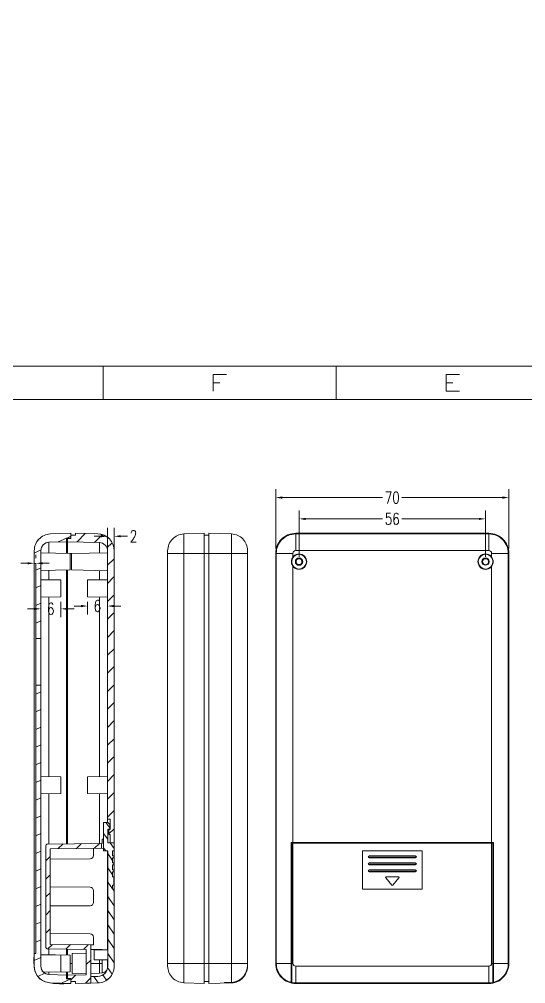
# Model space of a CAD drawing. Header units: millimetres. Extents: x -84 to 204, y -204 to 50.
# Drawn here: x -12.2 to 61.5, y -89.8 to 50.4 of the extents above; entities that cross this region are included whole.
import ezdxf

# ---------------------------------------------------------------- set-up
doc = ezdxf.new("R2010")
doc.units = ezdxf.units.MM

msp = doc.modelspace()

# ---------------------------------------------------------------- hatches: boundary and pattern name
h = msp.add_hatch(color=0)
h.dxf.hatch_style = 2
h.paths.add_polyline_path([(27.3685, 50.440167), (27.3685, 48.979667)])
h = msp.add_hatch(color=0)
h.dxf.hatch_style = 2
h.paths.add_polyline_path([(27.855333, 50.143833), (27.855333, 49.3395)])
h = msp.add_hatch(color=0)
h.dxf.hatch_style = 2
h.paths.add_polyline_path([(27.3685, 48.344667), (27.3685, 46.884167)])
h = msp.add_hatch(color=0)
h.dxf.hatch_style = 2
h.paths.add_polyline_path([(27.855333, 47.984833), (27.855333, 47.1805)])
h = msp.add_hatch(color=0)
h.dxf.hatch_style = 2
h.paths.add_polyline_path([(26.077333, -18.923), (26.077333, -19.261667), (25.103667, -19.092333)])
h = msp.add_hatch(color=0)
h.dxf.hatch_style = 2
h.paths.add_polyline_path([(58.081333, -18.923), (58.081333, -19.261667), (59.033833, -19.092333)])
h = msp.add_hatch(color=0)
h.dxf.hatch_style = 2
h.paths.add_polyline_path([(29.464, -22.0345), (29.464, -22.352), (28.5115, -22.182667)])
h = msp.add_hatch(color=0)
h.dxf.hatch_style = 2
h.paths.add_polyline_path([(54.6735, -22.0345), (54.6735, -22.352), (55.647167, -22.182667)])
h = msp.add_hatch(color=0)
h.dxf.hatch_style = 2
h.paths.add_polyline_path([(-0.338667, -24.553333), (-0.338667, -24.870833), (0.635, -24.722667)])
h = msp.add_hatch(color=0)
h.dxf.hatch_style = 2
h.paths.add_polyline_path([(2.561167, -24.553333), (2.561167, -24.870833), (1.608667, -24.722667)])
h = msp.add_hatch(color=0)
h.dxf.hatch_style = 2
h.paths.add_polyline_path([(-11.006667, -28.490333), (-11.006667, -28.807833), (-10.033, -28.6385)])
h = msp.add_hatch(color=0)
h.dxf.hatch_style = 2
h.paths.add_polyline_path([(-8.8265, -28.490333), (-8.8265, -28.807833), (-9.800167, -28.6385)])
h = msp.add_hatch(color=0)
h.dxf.hatch_style = 2
h.paths.add_polyline_path([(-3.2385, -34.692167), (-3.2385, -35.030833), (-2.286, -34.8615)])
h = msp.add_hatch(color=0)
h.dxf.hatch_style = 2
h.paths.add_polyline_path([(1.608667, -34.692167), (1.608667, -35.030833), (0.635, -34.8615)])
h = msp.add_hatch(color=0)
h.dxf.hatch_style = 2
h.paths.add_polyline_path([(-10.033, -35.1155), (-10.033, -35.433), (-9.059333, -35.263667)])
h = msp.add_hatch(color=0)
h.dxf.hatch_style = 2
h.paths.add_polyline_path([(-5.185833, -35.1155), (-5.185833, -35.433), (-6.1595, -35.263667)])

# ---------------------------------------------------------------- linework, layer by layer
at = {"color": 0, "lineweight": 0}
for points in [[(-84.370333, 0), (203.581, 0)], [(-0.021167, -4.847167), (-0.021167, 0)], [(33.909, -4.847167), (33.909, 0)], [(15.980833, -3.6195), (15.980833, -1.185333), (17.928167, -1.185333)], [(49.911, -3.6195), (49.911, -1.185333), (51.858333, -1.185333)], [(15.980833, -2.391833), (16.9545, -2.391833)], [(49.911, -2.391833), (50.884667, -2.391833)], [(49.911, -3.6195), (51.858333, -3.6195)], [(-79.523167, -4.847167), (198.733833, -4.847167)], [(25.103667, -26.4795), (25.103667, -17.885833)], [(59.033833, -26.4795), (59.033833, -17.885833)], [(26.077333, -19.092333), (40.661167, -19.092333)], [(41.380833, -19.939), (41.91, -18.245667), (41.148, -18.245667)], [(58.081333, -19.092333), (43.476333, -19.092333)], [(28.5115, -27.686), (28.5115, -20.976167)], [(55.647167, -27.686), (55.647167, -20.976167)], [(29.464, -22.182667), (40.661167, -22.182667)], [(41.804167, -21.336), (41.253833, -21.336), (41.2115, -22.055667), (41.318274, -21.950759), (41.440943, -21.90115), (41.568781, -21.90287), (41.691057, -21.95195), (41.797046, -22.044422), (41.876018, -22.176317), (41.917245, -22.343666), (41.91, -22.5425), (41.867667, -22.7965), (41.740667, -22.944667), (41.5925, -23.029333), (41.423167, -23.029333), (41.253833, -22.944667), (41.2115, -22.881167), (41.148, -22.711833)], [(42.947167, -21.59), (42.883667, -21.420667), (42.7355, -21.336), (42.6085, -21.336), (42.460333, -21.420667), (42.3545, -21.6535), (42.291, -22.055667), (42.291, -22.479), (42.3545, -22.7965), (42.460333, -22.944667), (42.6085, -23.029333), (42.672, -23.029333), (42.805647, -22.955955), (42.902115, -22.860847), (42.964873, -22.74978), (42.997388, -22.628523), (43.003128, -22.502846), (42.985562, -22.37852), (42.948158, -22.261316), (42.894382, -22.157002), (42.827704, -22.07135), (42.751592, -22.010129), (42.669513, -21.979111), (42.584936, -21.984064), (42.501327, -22.030759), (42.422157, -22.124967), (42.350892, -22.272457), (42.291, -22.479)], [(54.6735, -22.182667), (43.476333, -22.182667)], [(0.635, -31.644167), (0.635, -23.495)], [(1.608667, -31.644167), (1.608667, -23.495)], [(-10.033, -26.818167), (-10.033, -28.659667), (-9.800167, -28.659667), (-9.800167, -39.5605), (-9.059333, -39.5605), (-9.059333, -26.797), (-9.038167, -26.564167), (-8.974667, -26.3525), (-8.868833, -26.140833), (-8.720667, -25.950333), (-8.551333, -25.802167), (-8.339667, -25.696333), (-8.128, -25.611667), (-7.895167, -25.5905), (-5.334, -25.505833), (-5.334, -24.976667), (-4.699, -24.976667), (-4.699, -24.278167)], [(-7.704667, -24.384), (-7.944217, -24.406783), (-8.17659, -24.452608), (-8.400639, -24.520233), (-8.615214, -24.608416), (-8.819166, -24.715916), (-9.011347, -24.841491), (-9.190607, -24.9839), (-9.355799, -25.141899), (-9.505773, -25.314248), (-9.639381, -25.499705), (-9.755473, -25.697027), (-9.852901, -25.904974), (-9.930517, -26.122303), (-9.987171, -26.347773), (-10.021715, -26.580141), (-10.033, -26.818167)], [(-10.033, -26.818167), (-10.022762, -26.575087), (-9.98911, -26.339207), (-9.933198, -26.111581), (-9.856176, -25.893266), (-9.759196, -25.685317), (-9.643411, -25.48879), (-9.509973, -25.304741), (-9.360032, -25.134226), (-9.194742, -24.9783), (-9.015253, -24.838019), (-8.822719, -24.714438), (-8.618289, -24.608615), (-8.403118, -24.521603), (-8.178356, -24.45446), (-7.945155, -24.40824), (-7.704667, -24.384)], [(-7.704667, -24.384), (-4.699, -24.278167)], [(-7.704667, -24.384), (-4.699, -24.278167)], [(-5.334, -24.976667), (-6.5405, -25.548167)], [(-5.334, -24.976667), (-4.699, -24.976667)], [(-5.334, -27.178), (-5.334, -24.976667)], [(-4.699, -24.680333), (-5.312833, -24.976667)], [(0.635, -26.839333), (0.635, -65.828333), (1.016, -65.828333), (1.016, -67.331167), (0.8255, -67.331167), (0.8255, -68.072), (1.016, -68.072), (1.016, -69.2785), (1.608667, -69.236167), (1.608667, -26.797), (1.545167, -26.331333), (1.418167, -25.886833), (1.2065, -25.4635), (0.910167, -25.103667), (0.550333, -24.807333), (0.148167, -24.5745), (-0.296333, -24.426333), (-0.762, -24.384), (-4.021667, -24.278167), (-4.021667, -24.5745), (-4.699, -24.5745), (-4.699, -25.019), (-5.185833, -25.040167), (-5.185833, -25.505833)], [(-4.699, -25.019), (-5.185833, -25.040167)], [(-5.185833, -27.199167), (-5.185833, -25.040167)], [(-4.699, -25.019), (-4.699, -24.278167)], [(-4.021667, -24.5745), (-4.699, -24.5745)], [(-0.762, -24.384), (-4.021667, -24.278167)], [(-4.021667, -24.5745), (-4.021667, -24.278167)], [(-3.81, -25.527), (-2.6035, -24.3205)], [(-0.338667, -24.722667), (-1.312333, -24.722667)], [(-1.27, -25.611667), (-0.127, -24.468667)], [(1.608667, -26.797), (1.593771, -26.551806), (1.556374, -26.313871), (1.497491, -26.084337), (1.418134, -25.864344), (1.319317, -25.655034), (1.202056, -25.457547), (1.067363, -25.273025), (0.916252, -25.102608), (0.749738, -24.947438), (0.568833, -24.808656), (0.374553, -24.687403), (0.167911, -24.584819), (-0.050079, -24.502046), (-0.278404, -24.440224), (-0.516049, -24.400495), (-0.762, -24.384)], [(2.561167, -24.722667), (3.534833, -24.722667)], [(4.085167, -24.278167), (4.08581, -24.157945), (4.114519, -24.053254), (4.166619, -23.967457), (4.237434, -23.903914), (4.322289, -23.865985), (4.416508, -23.857033), (4.515414, -23.880417), (4.614333, -23.9395), (4.676863, -24.028416), (4.712884, -24.127993), (4.725233, -24.236317), (4.716744, -24.351473), (4.690252, -24.471546), (4.648595, -24.594623), (4.594606, -24.718788), (4.531122, -24.842126), (4.460978, -24.962724), (4.387009, -25.078666), (4.312051, -25.188037), (4.238939, -25.288925), (4.17051, -25.379412), (4.109597, -25.457586), (4.059038, -25.521531), (4.021667, -25.569333), (4.783667, -25.569333)], [(11.726333, -24.384), (11.484879, -24.406465), (11.251098, -24.451653), (11.02605, -24.518399), (10.810792, -24.605539), (10.606385, -24.711909), (10.413886, -24.836344), (10.234355, -24.977681), (10.068851, -25.134755), (9.918432, -25.306402), (9.784157, -25.491457), (9.667086, -25.688756), (9.568276, -25.897136), (9.488787, -26.11543), (9.429678, -26.342477), (9.392007, -26.57711), (9.376833, -26.818167)], [(11.726333, -24.384), (14.710833, -24.278167)], [(11.726333, -24.384), (11.726333, -89.619667)], [(14.710833, -89.7255), (14.710833, -24.278167)], [(15.388167, -24.5745), (14.710833, -24.5745)], [(15.388167, -24.278167), (18.669, -24.384)], [(15.388167, -89.7255), (15.388167, -24.278167)], [(21.0185, -26.797), (21.003024, -26.554216), (20.965685, -26.318009), (20.907413, -26.089597), (20.829141, -25.870198), (20.7318, -25.661031), (20.616323, -25.463314), (20.48364, -25.278266), (20.334684, -25.107106), (20.170387, -24.951052), (19.991679, -24.811323), (19.799493, -24.689136), (19.594761, -24.585712), (19.378413, -24.502267), (19.151383, -24.440021), (18.914601, -24.400193), (18.669, -24.384)], [(18.669, -89.556167), (18.669, -24.384)], [(28.024667, -24.278167), (27.725805, -24.30082), (27.435686, -24.350272), (27.155758, -24.425348), (26.887471, -24.524874), (26.632275, -24.647678), (26.391619, -24.792585), (26.166953, -24.958422), (25.959726, -25.144016), (25.771388, -25.348192), (25.603388, -25.569778), (25.457176, -25.807599), (25.334201, -26.060483), (25.235914, -26.327255), (25.163762, -26.606742), (25.119197, -26.89777), (25.103667, -27.199167)], [(28.024667, -24.384), (27.734155, -24.39728), (27.452129, -24.438593), (27.180007, -24.506581), (26.919204, -24.599883), (26.671139, -24.717141), (26.437229, -24.856994), (26.218889, -25.018084), (26.017538, -25.199049), (25.834591, -25.398531), (25.671467, -25.61517), (25.529581, -25.847607), (25.410352, -26.094482), (25.315195, -26.354435), (25.245529, -26.626106), (25.202769, -26.908137), (25.188333, -27.199167)], [(28.024667, -24.278167), (56.134, -24.278167)], [(28.024667, -26.797), (28.024667, -24.278167)], [(28.024667, -24.384), (56.134, -24.384)], [(59.033833, -27.199167), (59.019634, -26.899061), (58.976528, -26.609014), (58.905938, -26.330227), (58.809285, -26.063906), (58.68799, -25.811251), (58.543476, -25.573467), (58.377163, -25.351757), (58.190474, -25.147323), (57.98483, -24.961368), (57.761653, -24.795096), (57.522364, -24.64971), (57.268385, -24.526412), (57.001137, -24.426406), (56.722043, -24.350894), (56.432523, -24.30108), (56.134, -24.278167)], [(56.134, -26.797), (56.134, -24.278167)], [(58.949167, -27.199167), (58.934124, -26.905939), (58.89181, -26.622532), (58.823472, -26.350192), (58.730356, -26.090166), (58.613709, -25.843699), (58.474777, -25.612039), (58.314806, -25.396431), (58.135044, -25.198123), (57.936735, -25.01836), (57.721128, -24.85839), (57.489468, -24.719458), (57.243001, -24.60281), (56.982975, -24.509695), (56.710635, -24.441357), (56.427228, -24.399043), (56.134, -24.384)], [(-7.895167, -25.5905), (-8.138602, -25.620623), (-8.359792, -25.693241), (-8.555871, -25.804347), (-8.723974, -25.949936), (-8.861237, -26.126002), (-8.964794, -26.328539), (-9.031782, -26.55354), (-9.059333, -26.797)], [(-7.895167, -25.5905), (-5.334, -25.505833)], [(-7.895167, -25.5905), (-7.895167, -27.135667)], [(-0.550333, -25.611667), (-5.185833, -25.505833)], [(-0.550333, -25.611667), (-5.185833, -25.505833)], [(0.635, -26.839333), (0.606944, -26.596599), (0.536757, -26.372377), (0.428346, -26.170165), (0.285618, -25.99346), (0.112479, -25.845761), (-0.087164, -25.730564), (-0.309403, -25.651367), (-0.550333, -25.611667)], [(-0.550333, -27.135667), (-0.550333, -25.611667)], [(0.635, -26.839333), (0.614352, -26.59751), (0.546083, -26.373319), (0.435787, -26.170568), (0.289057, -25.993064), (0.111487, -25.844614), (-0.091331, -25.729026), (-0.313802, -25.650108), (-0.550333, -25.611667)], [(0.550333, -26.394833), (1.312333, -25.654)], [(-9.059333, -26.712333), (-10.033, -27.178)], [(-10.033, -87.206667), (-10.033, -26.818167)], [(-10.033, -27.918833), (-10.033, -27.432)], [(-9.800167, -27.918833), (-9.800167, -27.432)], [(-9.059333, -87.227833), (-9.059333, -26.797)], [(-9.059333, -27.1145), (-4.804833, -27.199167)], [(-4.804833, -27.199167), (-4.614333, -27.199167), (0.635, -27.1145)], [(-4.804833, -27.199167), (-4.804833, -29.612167)], [(-4.614333, -29.612167), (-4.614333, -27.199167)], [(0.635, -66.315167), (0.635, -26.839333)], [(0.635, -28.934833), (1.608667, -27.982333)], [(1.608667, -26.797), (1.608667, -69.236167)], [(9.376833, -87.206667), (9.376833, -26.818167)], [(9.376833, -27.199167), (21.0185, -27.199167)], [(21.0185, -26.797), (21.0185, -69.236167)], [(21.0185, -29.083), (21.0185, -27.728333)], [(25.103667, -27.199167), (27.6225, -27.199167)], [(25.103667, -86.825667), (25.103667, -27.199167)], [(25.188333, -86.825667), (25.188333, -27.199167)], [(28.024667, -26.797), (27.855333, -26.818167), (27.728333, -26.924), (27.643667, -27.051), (27.6225, -27.199167)], [(27.6225, -27.199167), (27.6225, -27.728333)], [(56.134, -26.797), (28.024667, -26.797)], [(56.536167, -27.199167), (56.515, -27.051), (56.409167, -26.924), (56.282167, -26.818167), (56.134, -26.797)], [(56.536167, -27.199167), (59.033833, -27.199167), (59.033833, -86.825667)], [(56.536167, -27.728333), (56.536167, -27.199167)], [(58.949167, -27.199167), (58.949167, -86.825667)], [(-11.006667, -28.6385), (-11.980333, -28.6385)], [(-9.800167, -28.659667), (-10.033, -28.659667)], [(-9.800167, -85.365167), (-9.800167, -28.659667)], [(-9.059333, -29.294667), (-9.800167, -29.633333)], [(-8.8265, -28.6385), (-7.852833, -28.6385)], [(27.6225, -29.083), (27.6225, -69.236167)], [(56.536167, -69.236167), (56.536167, -29.083)], [(-9.059333, -29.696833), (-4.804833, -29.612167)], [(-7.895167, -29.675667), (-7.895167, -31.0515)], [(-5.334, -29.633333), (-5.334, -69.426667)], [(-5.185833, -69.426667), (-5.185833, -29.633333)], [(0.635, -29.718), (-4.614333, -29.612167)], [(-0.550333, -31.0515), (-0.550333, -29.696833)], [(0.635, -31.5595), (1.608667, -30.585833)], [(-9.059333, -31.877), (-9.800167, -32.215667)], [(-9.059333, -31.030333), (-6.1595, -31.072667)], [(-6.1595, -31.072667), (-6.1595, -33.506833)], [(0.635, -31.030333), (-2.286, -31.072667)], [(-2.286, -33.506833), (-2.286, -31.072667)], [(-9.059333, -33.549167), (-6.1595, -33.506833)], [(-7.895167, -33.528), (-7.895167, -59.647667)], [(0.635, -33.549167), (-2.286, -33.506833)], [(-0.550333, -59.647667), (-0.550333, -33.528)], [(0.635, -34.184167), (1.608667, -33.2105)], [(-9.059333, -34.438167), (-9.800167, -34.776833)], [(-9.059333, -34.671), (-9.059333, -36.491333)], [(-7.323667, -34.671), (-7.366, -34.501667), (-7.535333, -34.417), (-7.641167, -34.417), (-7.8105, -34.501667), (-7.916333, -34.7345), (-7.958667, -35.157833), (-7.958667, -35.56), (-7.916333, -35.8775), (-7.8105, -36.046833), (-7.641167, -36.110333), (-7.577667, -36.110333), (-7.4295, -36.046833), (-7.323667, -35.8775), (-7.260167, -35.6235), (-7.260167, -35.56), (-7.323667, -35.306), (-7.4295, -35.157833), (-7.577667, -35.073167), (-7.641167, -35.073167), (-7.8105, -35.157833), (-7.916333, -35.306), (-7.958667, -35.56)], [(-6.1595, -34.2265), (-6.1595, -36.491333)], [(-3.2385, -34.8615), (-4.212167, -34.8615)], [(-2.286, -34.2265), (-2.286, -36.068)], [(-0.529167, -34.247667), (-0.5715, -34.0995), (-0.740833, -34.014833), (-0.846667, -34.014833), (-1.016, -34.0995), (-1.121833, -34.332333), (-1.185333, -34.7345), (-1.185333, -35.136667), (-1.121833, -35.475333), (-1.016, -35.6235), (-0.846667, -35.708167), (-0.804333, -35.708167), (-0.635, -35.6235), (-0.529167, -35.475333), (-0.465667, -35.221333), (-0.465667, -35.136667), (-0.529167, -34.903833), (-0.635, -34.7345), (-0.804333, -34.649833), (-0.846667, -34.649833), (-1.016, -34.7345), (-1.121833, -34.903833), (-1.185333, -35.136667)], [(0.635, -34.501667), (0.635, -36.068)], [(1.608667, -34.8615), (2.561167, -34.8615)], [(-10.033, -35.263667), (-11.006667, -35.263667)], [(-5.185833, -35.263667), (-4.212167, -35.263667)], [(0.635, -36.787667), (1.608667, -35.814)], [(-9.059333, -37.0205), (-9.800167, -37.359167)], [(0.635, -39.412333), (1.608667, -38.438667)], [(-9.059333, -39.5605), (-9.800167, -39.5605)], [(0.635, -42.015833), (1.608667, -41.063333)], [(0.635, -44.6405), (1.608667, -43.666833)], [(-9.059333, -87.227833), (-9.059333, -46.355), (-9.800167, -46.355), (-9.800167, -85.365167), (-10.033, -85.365167), (-10.067515, -85.750253), (-10.088481, -86.113038), (-10.095956, -86.454147), (-10.089995, -86.774205), (-10.070656, -87.073836), (-10.037996, -87.353665), (-9.992071, -87.614317), (-9.932938, -87.856417), (-9.860654, -88.080589), (-9.775275, -88.287459), (-9.676859, -88.47765), (-9.565463, -88.651788), (-9.441142, -88.810497), (-9.303954, -88.954403), (-9.153955, -89.08413), (-8.991203, -89.200302), (-8.815754, -89.303545), (-8.627665, -89.394484), (-8.426992, -89.473742), (-8.213793, -89.541945), (-7.988124, -89.599718), (-7.750042, -89.647686), (-7.499604, -89.686472), (-7.236867, -89.716703), (-6.961887, -89.739002), (-6.67472, -89.753994), (-6.375425, -89.762305), (-6.064058, -89.764559), (-5.740675, -89.761381), (-5.405333, -89.753395), (-5.058089, -89.741226), (-4.699, -89.7255), (-4.699, -89.048167)], [(-9.059333, -46.355), (-9.800167, -46.355)], [(-9.059333, -47.328667), (-9.800167, -47.667333)], [(0.635, -47.265167), (1.608667, -46.2915)], [(0.635, -49.868667), (1.608667, -48.895)], [(-9.059333, -49.889833), (-9.800167, -50.2285)], [(0.635, -52.493333), (1.608667, -51.519667)], [(-9.059333, -52.472167), (-9.800167, -52.810833)], [(0.635, -55.096833), (1.608667, -54.144333)], [(-9.059333, -55.033333), (-9.800167, -55.372)], [(0.635, -57.7215), (1.608667, -56.747833)], [(-9.059333, -57.615667), (-9.800167, -57.954333)], [(-9.059333, -60.198), (-9.800167, -60.536667)], [(-9.059333, -59.6265), (-6.1595, -59.668833)], [(-6.1595, -59.668833), (-6.1595, -62.103)], [(0.635, -59.6265), (-2.286, -59.668833)], [(-2.286, -62.103), (-2.286, -59.668833)], [(0.635, -60.346167), (1.608667, -59.3725)], [(-9.059333, -62.759167), (-9.800167, -63.097833)], [(-9.059333, -62.145333), (-6.1595, -62.103)], [(-7.895167, -62.124167), (-7.895167, -69.447833)], [(0.635, -62.145333), (-2.286, -62.103)], [(-0.550333, -69.363167), (-0.550333, -62.124167)], [(0.635, -62.949667), (1.608667, -61.976)], [(-9.059333, -65.3415), (-9.800167, -65.680167)], [(0.635, -65.574333), (1.608667, -64.600667)], [(1.016, -65.828333), (0.635, -65.828333)], [(1.016, -67.331167), (1.016, -65.828333)], [(0.0635, -66.315167), (0.0635, -70.442667)], [(0.656167, -66.315167), (0.0635, -66.315167)], [(1.608667, -69.342), (1.5875, -69.299667), (1.524, -69.2785), (0.656167, -69.2785), (0.656167, -67.288833), (0.9525, -67.288833), (0.9525, -66.6115), (0.656167, -66.315167), (0.0635, -66.315167), (0.0635, -70.442667), (0.656167, -70.442667), (0.656167, -87.227833)], [(0.9525, -67.098333), (0.402167, -66.315167)], [(0.9525, -66.6115), (0.656167, -66.315167)], [(0.656167, -69.2785), (0.656167, -67.288833)], [(0.656167, -67.288833), (0.9525, -67.288833)], [(0.8255, -67.987333), (1.608667, -67.225333)], [(0.9525, -67.288833), (0.9525, -66.6115)], [(-9.059333, -67.923833), (-9.800167, -68.2625)], [(0.656167, -68.7705), (0.0635, -67.945)], [(0.8255, -67.331167), (0.8255, -68.072)], [(1.016, -67.331167), (0.8255, -67.331167)], [(0.8255, -68.072), (1.016, -68.072)], [(1.016, -69.2785), (1.016, -68.072)], [(-8.106833, -69.469), (-8.212667, -69.490167), (-8.3185, -69.574833), (-8.339667, -69.701833)], [(-8.339667, -69.701833), (-8.276167, -69.5325), (-8.106833, -69.469)], [(-8.339667, -69.701833), (-8.339667, -84.455)], [(-8.339667, -69.701833), (-8.339667, -84.5185), (-8.3185, -84.560833), (-8.3185, -84.582), (-8.297333, -84.582), (-8.297333, -84.603167), (-8.233833, -84.666667), (-8.212667, -84.666667), (-8.1915, -84.687833), (-8.149167, -84.687833), (-8.128, -84.709), (-8.106833, -84.709), (-2.4765, -84.7725), (-2.4765, -88.4555), (-5.185833, -88.519), (-5.185833, -88.984667)], [(-8.106833, -69.469), (-0.148167, -69.363167)], [(-5.185833, -88.984667), (-4.699, -89.005833), (-4.699, -89.450333), (-4.021667, -89.450333), (-4.021667, -89.7255), (-1.799167, -89.683167), (-1.799167, -84.116333), (-7.704667, -84.052833), (-7.704667, -70.146333), (-0.232833, -70.061667), (-0.232833, -69.363167), (-8.106833, -69.469)], [(-7.704667, -70.146333), (0.0635, -70.061667)], [(-6.5405, -70.125167), (-5.842, -69.426667)], [(-3.894667, -70.104), (-3.196167, -69.4055)], [(-1.397, -70.061667), (-1.397, -71.141167)], [(-1.248833, -70.061667), (-0.550333, -69.363167)], [(-0.232833, -69.363167), (-0.232833, -70.061667)], [(0.0635, -68.728167), (-0.148167, -68.749333)], [(-0.148167, -69.363167), (-0.148167, -68.749333)], [(0.381, -70.442667), (0.0635, -70.019333)], [(1.524, -69.2785), (0.656167, -69.2785)], [(1.608667, -69.236167), (1.016, -69.2785)], [(1.608667, -70.125167), (1.016, -69.2785)], [(1.608667, -87.227833), (1.608667, -76.0095), (1.354667, -76.0095), (1.354667, -75.459167), (1.566333, -75.459167), (1.566333, -74.210333), (1.354667, -74.210333), (1.354667, -73.490667), (1.524, -73.490667), (1.566333, -73.448333), (1.566333, -73.257833), (1.524, -73.194333), (1.354667, -73.194333), (1.354667, -72.474667), (1.524, -72.474667), (1.566333, -72.432333), (1.566333, -72.241833), (1.524, -72.178333), (1.354667, -72.178333), (1.354667, -71.458667), (1.524, -71.458667), (1.566333, -71.416333), (1.566333, -71.204667), (1.524, -71.162333), (1.354667, -71.162333), (1.354667, -70.442667), (1.608667, -70.442667), (1.608667, -69.342)], [(1.608667, -69.342), (1.5875, -69.299667), (1.524, -69.2785)], [(1.5875, -69.236167), (1.5875, -69.299667)], [(1.608667, -69.342), (1.608667, -87.227833)], [(20.997333, -86.825667), (20.997333, -69.236167)], [(21.0185, -69.342), (21.0185, -87.227833)], [(21.0185, -69.342), (21.0185, -86.825667)], [(27.6225, -69.236167), (27.347333, -69.236167)], [(27.347333, -89.5985), (27.347333, -69.236167)], [(27.410833, -69.299667), (27.347333, -69.299667)], [(27.453167, -69.2785), (27.410833, -69.299667), (27.389667, -69.342)], [(56.769, -69.342), (27.389667, -69.342)], [(27.389667, -89.535), (27.389667, -69.342)], [(27.453167, -69.2785), (27.453167, -69.342)], [(27.453167, -69.2785), (56.684333, -69.2785)], [(27.453167, -69.342), (27.453167, -86.825667)], [(27.6225, -69.236167), (56.536167, -69.236167)], [(27.6225, -69.2785), (27.6225, -86.825667)], [(56.811333, -69.236167), (56.536167, -69.236167)], [(56.536167, -86.825667), (56.536167, -69.2785)], [(56.7055, -69.342), (56.684333, -69.2785)], [(56.769, -69.342), (56.747833, -69.299667), (56.684333, -69.2785)], [(56.7055, -86.825667), (56.7055, -69.342)], [(56.811333, -69.299667), (56.747833, -69.299667)], [(56.769, -69.342), (56.769, -89.535)], [(56.811333, -89.5985), (56.811333, -69.236167)], [(-9.059333, -70.485), (-9.800167, -70.823667)], [(-8.339667, -71.924333), (-7.704667, -71.289333)], [(-7.704667, -70.146333), (-7.704667, -84.052833)], [(-1.883833, -71.628), (-1.693333, -71.585667), (-1.545167, -71.479833), (-1.439333, -71.331667), (-1.397, -71.141167)], [(0.0635, -70.442667), (0.656167, -70.442667)], [(0.635, -70.442667), (0.635, -84.836)], [(0.656167, -87.227833), (0.656167, -70.442667)], [(1.354667, -71.839667), (0.656167, -70.844833)], [(1.354667, -70.442667), (1.354667, -71.162333)], [(1.354667, -70.442667), (1.608667, -70.442667)], [(1.354667, -71.162333), (1.524, -71.162333)], [(1.354667, -71.458667), (1.354667, -72.178333)], [(1.354667, -71.458667), (1.524, -71.458667)], [(1.566333, -71.204667), (1.566333, -71.1835), (1.524, -71.162333)], [(1.524, -71.458667), (1.566333, -71.4375), (1.566333, -71.416333)], [(1.566333, -71.204667), (1.566333, -71.416333)], [(37.719, -76.0095), (37.719, -70.442667)], [(37.719, -70.442667), (46.439667, -70.442667)], [(38.713833, -71.162333), (38.608, -71.204667), (38.565667, -71.3105), (38.608, -71.416333), (38.713833, -71.458667)], [(38.713833, -71.204667), (38.629167, -71.247), (38.608, -71.3105), (38.629167, -71.374), (38.713833, -71.416333)], [(38.713833, -71.204667), (38.713833, -71.162333)], [(38.713833, -71.162333), (45.444833, -71.162333)], [(45.444833, -71.204667), (38.713833, -71.204667)], [(38.713833, -71.416333), (38.713833, -71.458667)], [(38.713833, -71.416333), (45.444833, -71.416333)], [(45.444833, -71.458667), (38.713833, -71.458667)], [(45.444833, -71.458667), (45.550667, -71.416333), (45.593, -71.3105), (45.550667, -71.204667), (45.444833, -71.162333)], [(45.444833, -71.162333), (45.444833, -71.204667)], [(45.444833, -71.416333), (45.508333, -71.374), (45.550667, -71.3105), (45.508333, -71.247), (45.444833, -71.204667)], [(45.444833, -71.416333), (45.444833, -71.458667)], [(46.439667, -70.442667), (46.439667, -76.0095)], [(-7.704667, -71.670333), (-1.883833, -71.628)], [(1.354667, -72.178333), (1.524, -72.178333)], [(1.354667, -72.474667), (1.354667, -73.194333)], [(1.354667, -72.474667), (1.524, -72.474667)], [(1.566333, -72.241833), (1.566333, -72.1995), (1.524, -72.178333)], [(1.524, -72.474667), (1.566333, -72.4535), (1.566333, -72.432333)], [(1.566333, -72.241833), (1.566333, -72.432333)], [(38.713833, -72.178333), (38.608, -72.220667), (38.565667, -72.3265), (38.608, -72.432333), (38.713833, -72.474667)], [(38.713833, -72.241833), (38.629167, -72.263), (38.608, -72.3265), (38.629167, -72.39), (38.713833, -72.432333)], [(38.713833, -72.241833), (38.713833, -72.178333)], [(38.713833, -72.178333), (45.444833, -72.178333)], [(45.444833, -72.241833), (38.713833, -72.241833)], [(38.713833, -72.432333), (38.713833, -72.474667)], [(38.713833, -72.432333), (45.444833, -72.432333)], [(45.444833, -72.474667), (38.713833, -72.474667)], [(45.444833, -72.474667), (45.550667, -72.432333), (45.593, -72.3265), (45.550667, -72.220667), (45.444833, -72.178333)], [(45.444833, -72.178333), (45.444833, -72.241833)], [(45.444833, -72.432333), (45.508333, -72.39), (45.550667, -72.3265), (45.508333, -72.263), (45.444833, -72.241833)], [(45.444833, -72.432333), (45.444833, -72.474667)], [(-9.059333, -73.067333), (-9.800167, -73.406)], [(-8.339667, -74.549), (-7.704667, -73.914)], [(1.354667, -73.914), (0.656167, -72.919167)], [(1.354667, -73.194333), (1.524, -73.194333)], [(1.354667, -73.490667), (1.354667, -74.210333)], [(1.354667, -73.490667), (1.524, -73.490667)], [(1.354667, -74.210333), (1.566333, -74.210333)], [(1.566333, -73.257833), (1.566333, -73.2155), (1.524, -73.194333)], [(1.524, -73.490667), (1.566333, -73.4695), (1.566333, -73.448333)], [(1.566333, -73.257833), (1.566333, -73.448333)], [(1.566333, -74.210333), (1.566333, -75.459167)], [(1.566333, -74.2315), (1.566333, -74.210333)], [(38.713833, -73.194333), (38.608, -73.236667), (38.565667, -73.3425), (38.608, -73.448333), (38.713833, -73.490667)], [(38.713833, -73.257833), (38.629167, -73.279), (38.608, -73.3425), (38.629167, -73.406), (38.713833, -73.448333)], [(38.713833, -73.257833), (38.713833, -73.194333)], [(45.444833, -73.194333), (38.713833, -73.194333)], [(45.444833, -73.257833), (38.713833, -73.257833)], [(38.713833, -73.448333), (38.713833, -73.490667)], [(38.713833, -73.448333), (45.444833, -73.448333)], [(45.444833, -73.490667), (38.713833, -73.490667)], [(41.190333, -74.210333), (41.126833, -74.252667), (41.105667, -74.316167), (41.126833, -74.379667)], [(42.968333, -74.210333), (41.190333, -74.210333)], [(43.031833, -74.379667), (43.053, -74.316167), (43.031833, -74.252667), (42.968333, -74.210333)], [(45.444833, -73.490667), (45.550667, -73.448333), (45.593, -73.3425), (45.550667, -73.236667), (45.444833, -73.194333)], [(45.444833, -73.194333), (45.444833, -73.257833)], [(45.444833, -73.448333), (45.508333, -73.406), (45.550667, -73.3425), (45.508333, -73.279), (45.444833, -73.257833)], [(45.444833, -73.448333), (45.444833, -73.490667)], [(-9.059333, -75.649667), (-9.800167, -75.988333)], [(-1.883833, -75.734333), (-7.704667, -75.692)], [(1.354667, -75.988333), (0.656167, -74.9935)], [(1.354667, -75.459167), (1.354667, -76.0095)], [(1.566333, -75.459167), (1.354667, -75.459167)], [(41.126833, -74.379667), (41.994667, -75.438)], [(41.994667, -75.438), (42.079333, -75.459167), (42.142833, -75.438)], [(42.142833, -75.438), (43.031833, -74.379667)], [(-8.339667, -77.1525), (-7.704667, -76.538667)], [(-1.397, -76.221167), (-1.439333, -76.051833), (-1.545167, -75.8825), (-1.693333, -75.776667), (-1.883833, -75.734333)], [(-1.397, -76.221167), (-1.397, -77.935667)], [(1.608667, -78.4225), (0.656167, -77.067833)], [(1.354667, -76.0095), (1.608667, -76.0095)], [(1.608667, -76.348167), (1.375833, -76.0095)], [(46.439667, -76.0095), (37.719, -76.0095)], [(-9.059333, -78.210833), (-9.800167, -78.5495)], [(-7.704667, -78.464833), (-1.883833, -78.4225)], [(-1.883833, -78.4225), (-1.693333, -78.380167), (-1.545167, -78.274333), (-1.439333, -78.126167), (-1.397, -77.935667)], [(-8.339667, -79.777167), (-7.704667, -79.142167)], [(1.608667, -80.496833), (0.656167, -79.142167)], [(-9.059333, -80.793167), (-9.800167, -81.131833)], [(1.608667, -82.571167), (0.656167, -81.2165)], [(-8.339667, -82.401833), (-7.704667, -81.766833)], [(-1.883833, -82.528833), (-7.704667, -82.4865)], [(-1.397, -83.015667), (-1.439333, -82.825167), (-1.545167, -82.677), (-1.693333, -82.571167), (-1.883833, -82.528833)], [(-9.059333, -83.3755), (-9.800167, -83.714167)], [(-8.043333, -84.709), (-7.387167, -84.052833)], [(-7.704667, -84.052833), (-1.799167, -84.116333), (-1.397, -84.116333)], [(-5.461, -84.730167), (-4.783667, -84.074)], [(-2.878667, -84.7725), (-2.201333, -84.095167)], [(-1.799167, -84.116333), (-1.799167, -89.683167)], [(-1.397, -83.015667), (-1.397, -84.116333)], [(1.608667, -84.6455), (0.656167, -83.290833)], [(-9.800167, -85.365167), (-10.033, -85.365167)], [(-8.339667, -84.455), (-8.3185, -84.582), (-8.212667, -84.666667), (-8.106833, -84.709)], [(-2.4765, -84.7725), (-8.106833, -84.709)], [(-7.895167, -84.709), (-7.895167, -85.555667)], [(-5.334, -84.730167), (-5.334, -85.598)], [(-5.185833, -85.598), (-5.185833, -84.730167)], [(-2.4765, -85.344), (-4.5085, -85.365167)], [(-4.5085, -88.286167), (-4.5085, -85.365167)], [(-2.4765, -84.7725), (-2.4765, -88.4555)], [(-0.148167, -84.793667), (-1.799167, -84.7725)], [(-1.312333, -86.2965), (-1.312333, -84.836)], [(-1.312333, -84.836), (0.656167, -84.836)], [(-0.550333, -84.836), (-0.550333, -84.793667)], [(-0.148167, -84.836), (-0.148167, -84.793667)], [(1.608667, -86.719833), (0.656167, -85.365167)], [(-9.059333, -85.936667), (-10.033, -86.402333)], [(-9.059333, -85.5345), (-4.804833, -85.619167)], [(-9.059333, -85.555667), (-6.1595, -85.619167)], [(-6.1595, -85.619167), (-6.1595, -88.032167)], [(-4.804833, -85.619167), (-4.804833, -88.032167)], [(-4.5085, -86.825667), (-4.804833, -86.825667)], [(-2.4765, -86.995), (-1.799167, -86.317667)], [(-1.799167, -86.825667), (-0.148167, -86.825667)], [(0.656167, -86.2965), (-1.312333, -86.2965)], [(-0.550333, -88.243833), (-0.550333, -86.2965)], [(-0.148167, -88.159167), (-0.148167, -86.2965)], [(0.635, -86.2965), (0.635, -87.4395)], [(9.376833, -86.825667), (21.0185, -86.825667)], [(20.997333, -86.825667), (20.985943, -87.207878), (20.941694, -87.559327), (20.865945, -87.880636), (20.760052, -88.172429), (20.62537, -88.435328), (20.463257, -88.669957), (20.27507, -88.876939), (20.062164, -89.056898), (19.825896, -89.210456), (19.567622, -89.338237), (19.2887, -89.440864), (18.990485, -89.51896), (18.674335, -89.573148), (18.341605, -89.604052), (17.993652, -89.612295), (17.631833, -89.5985)], [(18.669, -89.5985), (18.946564, -89.562678), (19.208436, -89.503548), (19.454242, -89.422176), (19.683611, -89.319629), (19.896171, -89.196974), (20.091549, -89.055277), (20.269374, -88.895605), (20.429273, -88.719025), (20.570875, -88.526603), (20.693807, -88.319405), (20.797697, -88.098499), (20.882173, -87.86495), (20.946864, -87.619826), (20.991397, -87.364193), (21.015399, -87.099118), (21.0185, -86.825667)], [(25.103667, -86.825667), (25.114461, -87.118314), (25.156383, -87.40416), (25.227671, -87.681477), (25.326562, -87.948542), (25.451293, -88.203628), (25.600101, -88.44501), (25.771225, -88.670962), (25.962901, -88.879759), (26.173366, -89.069676), (26.400859, -89.238987), (26.643615, -89.385966), (26.899873, -89.508889), (27.16787, -89.606029), (27.445843, -89.675661), (27.732029, -89.71606), (28.024667, -89.7255)], [(25.103667, -86.825667), (27.347333, -86.825667)], [(25.188333, -86.825667), (25.201926, -87.067749), (25.234728, -87.304684), (25.286092, -87.535536), (25.355368, -87.759365), (25.441906, -87.975233), (25.545056, -88.182204), (25.664169, -88.379338), (25.798595, -88.565699), (25.947685, -88.740347), (26.110789, -88.902346), (26.287257, -89.050757), (26.476441, -89.184642), (26.67769, -89.303064), (26.890355, -89.405083), (27.113786, -89.489764), (27.347333, -89.556167)], [(27.389667, -86.825667), (27.6225, -86.825667)], [(27.453167, -89.5985), (27.453167, -86.825667)], [(27.6225, -86.825667), (27.643667, -86.973833), (27.728333, -87.100833), (27.855333, -87.1855), (28.024667, -87.227833)], [(56.134, -87.227833), (56.282167, -87.1855), (56.409167, -87.100833), (56.515, -86.973833), (56.536167, -86.825667)], [(56.134, -89.7255), (56.428748, -89.713711), (56.715821, -89.67187), (56.99362, -89.601575), (57.260546, -89.504424), (57.515002, -89.382016), (57.755389, -89.235948), (57.980109, -89.067821), (58.187564, -88.87923), (58.376154, -88.671776), (58.544282, -88.447056), (58.690349, -88.206669), (58.812757, -87.952213), (58.909908, -87.685286), (58.980204, -87.407487), (59.022045, -87.120415), (59.033833, -86.825667)], [(56.536167, -86.825667), (56.769, -86.825667)], [(56.7055, -86.825667), (56.7055, -89.5985)], [(56.811333, -89.556167), (57.037834, -89.496256), (57.257028, -89.414966), (57.467828, -89.313715), (57.669146, -89.193919), (57.859892, -89.056996), (58.038979, -88.904361), (58.205319, -88.737434), (58.357823, -88.557629), (58.495403, -88.366365), (58.61697, -88.165058), (58.721436, -87.955125), (58.807714, -87.737983), (58.874714, -87.515049), (58.921348, -87.287741), (58.946529, -87.057474), (58.949167, -86.825667)], [(56.811333, -86.825667), (59.033833, -86.825667)], [(-10.033, -87.206667), (-10.022882, -87.442916), (-9.988864, -87.674343), (-9.9322, -87.899539), (-9.854142, -88.117098), (-9.755942, -88.325611), (-9.638854, -88.523672), (-9.504129, -88.709871), (-9.353021, -88.882802), (-9.186782, -89.041057), (-9.006665, -89.183228), (-8.813922, -89.307908), (-8.609806, -89.413689), (-8.39557, -89.499162), (-8.172467, -89.562922), (-7.941748, -89.603559), (-7.704667, -89.619667)], [(-8.487833, -88.243833), (-9.503833, -88.730667)], [(-9.059333, -87.227833), (-9.029351, -87.4752), (-8.962215, -87.698378), (-8.859997, -87.895669), (-8.724768, -88.065372), (-8.558599, -88.205789), (-8.363562, -88.315221), (-8.141727, -88.391969), (-7.895167, -88.434333)], [(-9.059333, -87.227833), (-9.041621, -87.462684), (-8.975113, -87.683049), (-8.86595, -87.884165), (-8.72027, -88.061271), (-8.544212, -88.209603), (-8.343917, -88.324399), (-8.125522, -88.400897), (-7.895167, -88.434333)], [(-8.6995, -88.0745), (-6.1595, -88.032167)], [(-8.678333, -88.095667), (-4.804833, -88.032167)], [(-7.895167, -88.0745), (-7.895167, -88.434333)], [(-5.334, -89.048167), (-5.334, -88.053333)], [(-5.185833, -88.984667), (-5.185833, -88.032167)], [(-2.4765, -88.307333), (-4.5085, -88.286167)], [(-0.148167, -88.159167), (-0.550333, -88.243833), (-1.799167, -88.286167)], [(-0.783167, -88.7095), (-0.493094, -88.670679), (-0.224251, -88.579242), (0.018242, -88.440586), (0.229261, -88.260105), (0.403686, -88.043194), (0.536393, -87.795249), (0.622261, -87.521663), (0.656167, -87.227833)], [(-0.783167, -88.7095), (-0.491836, -88.666077), (-0.22053, -88.57319), (0.024846, -88.435315), (0.23839, -88.25693), (0.414197, -88.042512), (0.546365, -87.796539), (0.628989, -87.523487), (0.656167, -87.227833)], [(-0.762, -89.640833), (-0.520746, -89.626927), (-0.286449, -89.588371), (-0.060277, -89.526536), (0.1566, -89.442793), (0.363014, -89.338511), (0.557795, -89.215061), (0.739776, -89.073814), (0.907785, -88.91614), (1.060656, -88.743409), (1.197219, -88.556993), (1.316305, -88.35826), (1.416745, -88.148583), (1.49737, -87.929332), (1.557011, -87.701876), (1.5945, -87.467586), (1.608667, -87.227833)], [(1.608667, -87.227833), (1.589837, -87.470582), (1.549212, -87.707157), (1.487766, -87.936254), (1.406475, -88.15657), (1.306314, -88.366801), (1.188258, -88.565643), (1.053282, -88.751792), (0.902361, -88.923945), (0.736471, -89.080797), (0.556586, -89.221045), (0.363682, -89.343385), (0.158733, -89.446513), (-0.057284, -89.529126), (-0.283396, -89.58992), (-0.518626, -89.62759), (-0.762, -89.640833)], [(-0.148167, -88.159167), (-0.105833, -88.159167)], [(-0.105833, -88.159167), (0.105833, -88.116833), (0.296333, -88.032167), (0.4445, -87.905167), (0.5715, -87.735833)], [(1.312333, -88.370833), (0.635, -87.418333)], [(9.376833, -87.206667), (9.392987, -87.448392), (9.431255, -87.68356), (9.490631, -87.910976), (9.570111, -88.129451), (9.668691, -88.33779), (9.785367, -88.534803), (9.919132, -88.719296), (10.068983, -88.890078), (10.233916, -89.045957), (10.412925, -89.18574), (10.605006, -89.308235), (10.809155, -89.41225), (11.024367, -89.496593), (11.249637, -89.560071), (11.483961, -89.601493), (11.726333, -89.619667)], [(18.669, -89.640833), (18.907307, -89.629214), (19.139084, -89.591699), (19.363117, -89.529862), (19.578191, -89.445273), (19.783093, -89.339505), (19.97661, -89.214131), (20.157527, -89.070721), (20.32463, -88.910848), (20.476706, -88.736084), (20.61254, -88.548001), (20.730919, -88.348171), (20.830629, -88.138165), (20.910456, -87.919557), (20.969186, -87.693918), (21.005605, -87.462819), (21.0185, -87.227833)], [(27.347333, -87.4395), (27.389667, -87.4395)], [(27.389667, -88.159167), (27.347333, -88.159167)], [(27.347333, -88.286167), (27.389667, -88.307333)], [(28.024667, -87.227833), (28.024667, -89.7255)], [(28.024667, -87.227833), (56.134, -87.227833)], [(56.134, -89.7255), (56.134, -87.227833)], [(56.769, -87.4395), (56.811333, -87.4395)], [(56.811333, -88.159167), (56.769, -88.159167)], [(56.769, -88.307333), (56.811333, -88.286167)], [(-7.895167, -88.434333), (-5.334, -88.519)], [(-4.699, -89.048167), (-5.334, -89.048167), (-5.334, -88.519), (-7.895167, -88.434333)], [(-7.704667, -89.619667), (-4.699, -89.7255)], [(-4.699, -89.048167), (-6.053667, -89.683167)], [(-5.334, -89.048167), (-4.699, -89.048167)], [(-2.4765, -88.4555), (-5.185833, -88.519)], [(-4.699, -89.005833), (-5.185833, -88.984667)], [(-4.699, -89.2175), (-3.979333, -88.497833)], [(-4.699, -89.7255), (-4.699, -89.005833)], [(-4.021667, -89.450333), (-4.699, -89.450333)], [(-4.021667, -89.7255), (-4.021667, -89.450333)], [(-0.762, -89.640833), (-4.021667, -89.7255)], [(-2.561167, -89.704333), (-1.799167, -88.921167)], [(-1.799167, -88.730667), (-0.783167, -88.7095)], [(-0.783167, -88.7095), (-1.799167, -88.730667), (-1.799167, -89.683167), (-0.762, -89.640833)], [(-0.719667, -89.640833), (-1.354667, -88.7095)], [(0.486833, -89.259833), (-0.0635, -88.497833)], [(11.726333, -89.619667), (14.710833, -89.7255)], [(15.388167, -89.450333), (14.710833, -89.450333)], [(18.669, -89.640833), (15.388167, -89.7255)], [(17.631833, -89.683167), (17.631833, -89.5985)], [(17.631833, -89.619667), (18.669, -89.5985)], [(18.669, -89.640833), (18.669, -89.5985), (18.647833, -89.556167)], [(27.347333, -89.5985), (28.024667, -89.683167)], [(27.389667, -89.513833), (27.410833, -89.556167), (27.453167, -89.5985)], [(27.389667, -89.535), (27.410833, -89.5985), (27.453167, -89.619667)], [(27.453167, -89.5985), (28.024667, -89.640833)], [(27.453167, -89.619667), (27.453167, -89.5985)], [(56.134, -89.640833), (28.024667, -89.640833)], [(56.134, -89.683167), (28.024667, -89.683167)], [(56.134, -89.7255), (28.024667, -89.7255)], [(56.134, -89.640833), (56.7055, -89.5985)], [(56.134, -89.683167), (56.811333, -89.5985)], [(56.7055, -89.5985), (56.747833, -89.556167), (56.769, -89.513833)], [(56.7055, -89.619667), (56.747833, -89.5985), (56.769, -89.535)], [(56.7055, -89.5985), (56.7055, -89.619667)]]:
    msp.add_lwpolyline(points, dxfattribs=at)
msp.add_lwpolyline([(42.566167, -18.245667), (42.396833, -18.330333), (42.291, -18.563167), (42.248667, -18.965333), (42.248667, -19.219333), (42.291, -19.6215), (42.396833, -19.854333), (42.566167, -19.939), (42.672, -19.939), (42.841333, -19.854333), (42.947167, -19.6215), (42.9895, -19.219333), (42.9895, -18.965333), (42.947167, -18.563167), (42.841333, -18.330333), (42.672, -18.245667)], close=True, dxfattribs=at)
for centre, radius in [((28.500917, -28.408379), 1.113466), ((28.500917, -28.409172), 1.071), ((28.500917, -28.404542), 0.532507), ((28.500884, -28.410695), 0.431246), ((55.647167, -28.408709), 1.117203), ((55.65775, -28.407896), 1.067472), ((55.647167, -28.405667), 0.529167), ((55.657699, -28.413705), 0.435215)]:
    msp.add_circle(centre, radius, dxfattribs=at)

doc.saveas('drawing.dxf')
